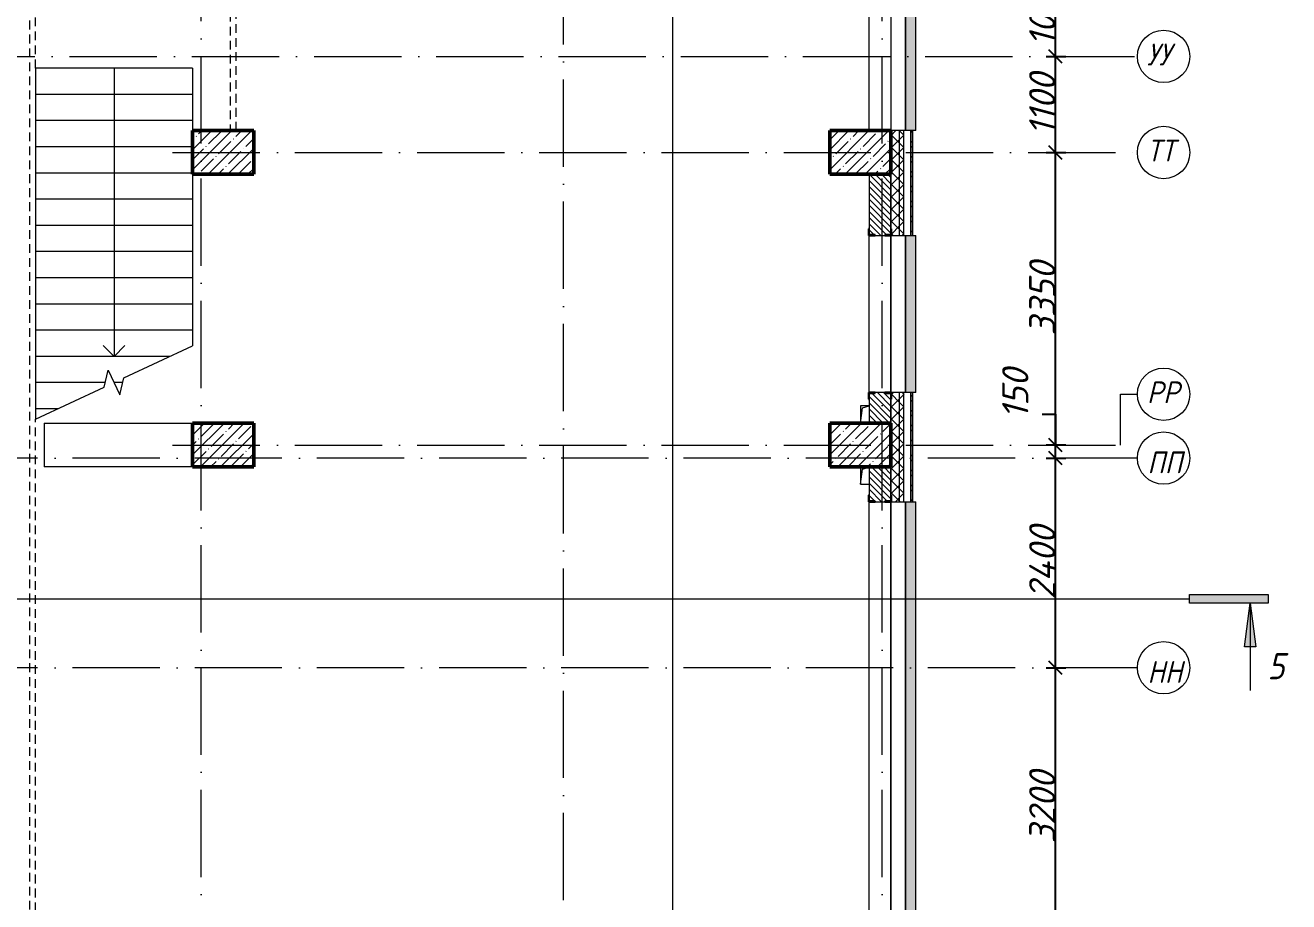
# Model space of a CAD drawing. Header units: millimetres. Extents: x -537608 to 253996, y -217170 to 186033.
# Drawn here: x -58349 to -43874, y -131371 to -121334 of the extents above; entities that cross this region are included whole.
import ezdxf

# ---------------------------------------------------------------- set-up
doc = ezdxf.new("R2010")
doc.units = ezdxf.units.MM
doc.linetypes.add('200_ШТРИХ_ш1п0_6_', pattern=[160, 100, -60])
doc.linetypes.add('50_200_ШТРИХ_1Т_ш5_п1_п1_', pattern=[1400, 1000, -200, 0, -200])
for name, color, linetype, lineweight in [('A-____-____-DIMS', 7, 'Continuous', 9), ('A-DETL-____-OTLN-3', 7, '200_ШТРИХ_ш1п0_6_', 9), ('A-GENM-____-MCUT', 7, 'Continuous', 25), ('A-GENM-____-OTLN', 7, 'Continuous', 9), ('A-GENM-____-OTLN-1', 7, 'Continuous', 25), ('A-GLAZ-____-OTLN', 7, 'Continuous', 9), ('A-WALL-____-MCUT', 7, 'Continuous', 13), ('A-WALL-____-MCUT-1', 7, 'Continuous', 9), ('A-WALL-____-OTLN', 7, 'Continuous', 9), ('A-WALL-____-PATT-1', 7, 'Continuous', 9), ('A-WALL-FNSH-MCUT-1', 7, 'Continuous', 9), ('G-____-____-SYMB', 7, 'Continuous', 9), ('S-COLS-____-MCUT', 7, 'Continuous', 50), ('S-COLS-____-OTLN', 7, 'Continuous', 9), ('S-GRID-____-IDEN', 7, 'Continuous', 9), ('S-GRID-____-OTLN', 7, 'Continuous', 9), ('S-GRID-____-OTLN-1', 7, '50_200_ШТРИХ_1Т_ш5_п1_п1_', 9), ('S-STRS-____-MBND', 7, 'Continuous', 9), ('S-STRS-____-OTLN-1', 7, 'Continuous', 9)]:
    doc.layers.add(name, color=color, linetype=linetype, lineweight=lineweight)
doc.layers.add('A-GLAZ-____-OTLN-1', color=7, linetype='Continuous', lineweight=9, true_color=0xc0c0c0)
doc.layers.add('G-____-____-SYMB-1', color=9, linetype='Continuous', lineweight=9, true_color=0x808080)
doc.styles.add('ISOCPEUR_I', font='isocpeui.ttf', dxfattribs={"height": 300})
doc.styles.add('ISOCPEUR_I_10', font='isocpeui.ttf', dxfattribs={"width": 0.9, "height": 180})
doc.styles.add('ISOCPEUR_I_9', font='isocpeui.ttf', dxfattribs={"width": 0.9, "height": 250})
doc.dimstyles.new('ISO-2_5_0_9К_БОЛЬШОЙ_ОСИ', dxfattribs={"dimscale": 304.8, "dimtxt": 248.995294, "dimasz": 0.492126, "dimexe": 0.393701, "dimexo": 0, "dimgap": 0, "dimtad": 1, "dimdec": 0, "dimzin": 0, "dimdsep": 46, "dimtxsty": 'ISOCPEUR_I', "dimblk1": 'OBLIQUE', "dimblk2": 'OBLIQUE', "dimsah": 1, "dimcen": 0.09, "dimdle": 0.393701, "dimazin": 0, "dimtfac": 1, "dimtdec": 4, "dimtix": 1, "dimtmove": 0, "dimatfit": 3, "dimfxl": 1, "dimtvp": 1, "dimtolj": 1, "dimtzin": 0, "dimarcsym": 2})
doc.dimstyles.new('ISO-2_5_0_9К_БОЛЬШОЙ_ОСИ_1', dxfattribs={"dimscale": 304.8, "dimtxt": 248.995294, "dimasz": 0.492126, "dimexe": 0.393701, "dimexo": 0, "dimgap": 0, "dimtad": 1, "dimdec": 0, "dimzin": 0, "dimdsep": 46, "dimtxsty": 'ISOCPEUR_I', "dimblk1": 'OBLIQUE', "dimblk2": 'OBLIQUE', "dimsah": 1, "dimcen": 0.09, "dimdle": 0.393701, "dimazin": 0, "dimtfac": 1, "dimtdec": 4, "dimtix": 1, "dimtmove": 1, "dimatfit": 3, "dimfxl": 1, "dimtvp": 1, "dimtolj": 1, "dimtzin": 0, "dimarcsym": 2})
pattern_1 = [(45, (-149681.9, -196272.38), (-70.71068, 70.71068), []), (135, (-149681.9, -196272.38), (-70.71068, -70.71068), [])]
pattern_2 = [(135, (-149681.9, -196272.377), (-35.35534, -35.35534), [])]

# ---------------------------------------------------------------- blocks, each defined once
blk = doc.blocks.new('BSC_Колонна _Прямоугольная - 500х700-V97-АР1_План отверстий 2 этажа в осях 1-64_Ю-ЯЯ')
at = {"layer": 'S-COLS-____-OTLN'}
h = blk.add_hatch(dxfattribs=at)
h.set_pattern_fill('FP_110', color=256, style=0, pattern_type=2)
h.set_pattern_definition([(315, (-70131.04, 93600), (114.04925, 114.04925), []), (315, (-70131.04, 93485.95), (114.04925, 114.04925), [201.613, -40.323, 3.353, -36.97])])
h.paths.add_polyline_path([(-250, -350), (250, -350), (250, 350), (-250, 350)], flags=0)
at = {"layer": 'S-COLS-____-MCUT'}
for p, q in [((250, 350), (-250, 350)), ((-250, 350), (-250, -350)), ((250, -350), (250, 350)), ((-250, -350), (250, -350))]:
    blk.add_line(p, q, dxfattribs=at)
blk = doc.blocks.new('BSC_Колонна _Прямоугольная - 500х700-V98-АР1_План отверстий 2 этажа в осях 1-64_Ю-ЯЯ')
at = {"layer": 'S-COLS-____-OTLN'}
h = blk.add_hatch(dxfattribs=at)
h.set_pattern_fill('FP_111', color=256, style=0, pattern_type=2)
h.set_pattern_definition([(315, (-73481.04, 93600), (114.04925, 114.04925), []), (315, (-73481.04, 93485.95), (114.04925, 114.04925), [201.613, -40.323, 3.353, -36.97])])
h.paths.add_polyline_path([(-250, -350), (250, -350), (250, 350), (-250, 350)], flags=0)
at = {"layer": 'S-COLS-____-MCUT'}
for p, q in [((250, 350), (-250, 350)), ((-250, 350), (-250, -350)), ((250, -350), (250, 350)), ((-250, -350), (250, -350))]:
    blk.add_line(p, q, dxfattribs=at)
blk = doc.blocks.new('BSC_Колонна _Прямоугольная - 500х700-V99-АР1_План отверстий 2 этажа в осях 1-64_Ю-ЯЯ')
at = {"layer": 'S-COLS-____-OTLN'}
h = blk.add_hatch(dxfattribs=at)
h.set_pattern_fill('FP_112', color=256, style=0, pattern_type=2)
h.set_pattern_definition([(315, (-70131.04, 100900), (114.04925, 114.04925), []), (315, (-70131.04, 100785.95), (114.04925, 114.04925), [201.613, -40.323, 3.353, -36.97])])
h.paths.add_polyline_path([(-250, 350), (-250, -350), (250, -350), (250, 350), (9, 350)], flags=0)
at = {"layer": 'S-COLS-____-MCUT'}
for p, q in [((250, 350), (-250, 350)), ((-250, 350), (-250, -350)), ((250, -350), (250, 350)), ((-250, -350), (250, -350))]:
    blk.add_line(p, q, dxfattribs=at)
blk = doc.blocks.new('BSC_Колонна _Прямоугольная - 500х700-V100-АР1_План отверстий 2 этажа в осях 1-64_Ю-ЯЯ')
at = {"layer": 'S-COLS-____-OTLN'}
h = blk.add_hatch(dxfattribs=at)
h.set_pattern_fill('FP_113', color=256, style=0, pattern_type=2)
h.set_pattern_definition([(315, (-73481.04, 100900), (114.04925, 114.04925), []), (315, (-73481.04, 100785.95), (114.04925, 114.04925), [201.613, -40.323, 3.353, -36.97])])
h.paths.add_polyline_path([(-250, 168), (-250, -350), (250, -350), (250, 350), (-250, 350)], flags=0)
at = {"layer": 'S-COLS-____-MCUT'}
for p, q in [((250, 350), (-250, 350)), ((-250, 350), (-250, -350)), ((250, -350), (250, 350)), ((-250, -350), (250, -350))]:
    blk.add_line(p, q, dxfattribs=at)
blk = doc.blocks.new('Отлив_СКБ - Отлив витража_120_НВФ-31885687-АР1_План отверстий 2 этажа в осях 1-64_Ю-ЯЯ')
at = {"layer": 'A-GLAZ-____-OTLN-1'}
for points in [[(0, 0), (0, -2), (1800, -2), (1800, 0), (1023, 0)], [(0, -83), (0, -120), (1800, -120), (1800, -2), (0, -2), (0, -63)]]:
    blk.add_hatch(color=256, dxfattribs=at).paths.add_polyline_path(points, flags=0)
at = {"layer": 'A-GLAZ-____-OTLN'}
for p, q in [((0, 0), (1800, 0)), ((1800, -2), (0, -2)), ((0, -120), (0, -83)), ((0, -120), (1800, -120)), ((1800, -83), (1800, -120))]:
    blk.add_line(p, q, dxfattribs=at)
blk = doc.blocks.new('Фахверк_СКБ_Уголок - 250_2700-27497298-АР1_План отверстий 2 этажа в осях 1-64_Ю-ЯЯ')
at = {"layer": 'A-GENM-____-MCUT'}
for p, q in [((200, 181), (125, 181)), ((125, 181), (125, 106)), ((131, 106), (131, 175)), ((131, 175), (200, 175)), ((200, 175), (200, 181)), ((125, 106), (131, 106)), ((131, -6), (125, -6)), ((125, -6), (125, -81)), ((125, -81), (200, -81)), ((131, -75), (131, -6)), ((200, -75), (131, -75)), ((200, -81), (200, -75))]:
    blk.add_line(p, q, dxfattribs=at)
blk = doc.blocks.new('AR_Отверстие прямоугольное _в плите_ - AR_Отверстие прямоугольное _в плите_-V169-АР1_План отверстий 2 этажа в осях 1-64_Ю-ЯЯ')
at = {"layer": 'A-GENM-____-OTLN'}
for p, q in [((50, 100), (-50, 100)), ((-50, 100), (-50, -100)), ((-50, -100), (-25, 75)), ((-25, 75), (50, 100))]:
    blk.add_line(p, q, dxfattribs=at)
blk = doc.blocks.new('AR_Отверстие прямоугольное _в плите_ - AR_Отверстие прямоугольное _в плите_-V168-АР1_План отверстий 2 этажа в осях 1-64_Ю-ЯЯ')
at = {"layer": 'A-GENM-____-OTLN'}
for p, q in [((-50, 100), (-50, -100)), ((-50, -100), (-25, 75)), ((-25, 75), (50, 100)), ((-50, -100), (50, -100))]:
    blk.add_line(p, q, dxfattribs=at)
blk = doc.blocks.new('Отлив_СКБ - Отлив витража_120_НВФ-31884153-АР1_План отверстий 2 этажа в осях 1-64_Ю-ЯЯ')
at = {"layer": 'A-GLAZ-____-OTLN-1'}
for points in [[(0, 0), (0, -2), (13700, -2), (13700, 0), (4672, 0)], [(0, -83), (0, -120), (13700, -120), (13700, -2), (0, -2), (0, -63)]]:
    blk.add_hatch(color=256, dxfattribs=at).paths.add_polyline_path(points, flags=0)
at = {"layer": 'A-GLAZ-____-OTLN'}
for p, q in [((0, 0), (13700, 0)), ((13700, -2), (0, -2)), ((0, -120), (0, -83)), ((0, -120), (13700, -120)), ((13700, -83), (13700, -120))]:
    blk.add_line(p, q, dxfattribs=at)
blk = doc.blocks.new('Ось сетки - Круг_Ø6_00__ISO-2_5_0_9K_-25732049-АР1_План отверстий 2 этажа в осях 1-64_Ю-ЯЯ')
at = {"layer": 'S-GRID-____-IDEN'}
blk.add_circle((0, 0), 3, dxfattribs=at)
blk = doc.blocks.new('Разрез - Концевая часть разреза-18266132-АР1_План отверстий 2 этажа в осях 1-64_Ю-ЯЯ')
at = {"layer": 'G-____-____-SYMB'}
for points in [[(0, 0.5), (0, -0.5), (-9, -0.5), (-9, 0.5)], [(-6.29, -5.5), (-7.61, -5.5), (-6.95, -0.5)]]:
    blk.add_hatch(color=256, dxfattribs=at).paths.add_polyline_path(points, flags=0)
for p, q in [((0, 0.5), (-9, 0.5)), ((-9, 0.5), (-9, -0.5)), ((0, -0.5), (0, 0.5)), ((-9, -0.5), (0, -0.5)), ((-6.95, -0.5), (-7.61, -5.5)), ((-6.95, -0.5), (-6.95, -10.5)), ((-6.29, -5.5), (-6.95, -0.5)), ((-7.61, -5.5), (-6.29, -5.5))]:
    blk.add_line(p, q, dxfattribs=at)
blk = doc.blocks.new('_Oblique')
at = {"color": 0, "linetype": 'ByBlock', "lineweight": -2}
blk.add_line((-0.5, -0.5), (0.5, 0.5), dxfattribs=at)
blk = doc.blocks.new('*D2577')
at = {"layer": 'A-____-____-DIMS', "color": 0, "lineweight": -2, "transparency": 16777216}
for p, q in [((-46548, -132011), (-46548, -128571)), ((-46654, -128691), (-46428, -128691)), ((-46654, -131891), (-46428, -131891))]:
    blk.add_line(p, q, dxfattribs=at)
at = {"layer": 'Defpoints', "color": 0, "transparency": 16777216}
for p in [(-46654, -128691), (-46548, -128691), (-46654, -131891)]:
    blk.add_point(p, dxfattribs=at)
at = {"layer": 'A-____-____-DIMS', "color": 0, "lineweight": -2, "transparency": 16777216, "xscale": 150, "yscale": 150, "zscale": 150}
for p, rotation in [((-46548, -128691), 90), ((-46548, -131891), 270)]:
    blk.add_blockref('_Oblique', p, dxfattribs=dict(at, rotation=rotation))
at = {"layer": 'A-____-____-DIMS', "color": 0, "transparency": 16777216, "insert": (-46698, -130291), "char_height": 300, "width": 758.48, "attachment_point": 5, "rotation": 90, "style": 'ISOCPEUR_I'}
blk.add_mtext('\\A1;3200', dxfattribs=at)
blk = doc.blocks.new('*D2578')
at = {"layer": 'A-____-____-DIMS', "color": 0, "lineweight": -2, "transparency": 16777216}
for p, q in [((-46548, -128811), (-46548, -126171)), ((-46654, -126291), (-46428, -126291)), ((-46654, -128691), (-46428, -128691))]:
    blk.add_line(p, q, dxfattribs=at)
at = {"layer": 'Defpoints', "color": 0, "transparency": 16777216}
for p in [(-46654, -126291), (-46548, -126291), (-46654, -128691)]:
    blk.add_point(p, dxfattribs=at)
at = {"layer": 'A-____-____-DIMS', "color": 0, "lineweight": -2, "transparency": 16777216, "xscale": 150, "yscale": 150, "zscale": 150}
for p, rotation in [((-46548, -126291), 90), ((-46548, -128691), 270)]:
    blk.add_blockref('_Oblique', p, dxfattribs=dict(at, rotation=rotation))
at = {"layer": 'A-____-____-DIMS', "color": 0, "transparency": 16777216, "insert": (-46698, -127491), "char_height": 300, "width": 781.46, "attachment_point": 5, "rotation": 90, "style": 'ISOCPEUR_I'}
blk.add_mtext('\\A1;2400', dxfattribs=at)
blk = doc.blocks.new('*D2579')
at = {"layer": 'A-____-____-DIMS', "color": 0, "lineweight": -2, "transparency": 16777216}
for p, q in [((-46698, -125788), (-46548, -125788)), ((-46548, -125788), (-46548, -126141)), ((-46548, -126411), (-46548, -126021)), ((-46654, -126141), (-46428, -126141)), ((-46654, -126291), (-46428, -126291))]:
    blk.add_line(p, q, dxfattribs=at)
at = {"layer": 'Defpoints', "color": 0, "transparency": 16777216}
for p in [(-46654, -126141), (-46548, -126141), (-46654, -126291)]:
    blk.add_point(p, dxfattribs=at)
at = {"layer": 'A-____-____-DIMS', "color": 0, "lineweight": -2, "transparency": 16777216, "xscale": 150, "yscale": 150, "zscale": 150}
for p, rotation in [((-46548, -126141), 90), ((-46548, -126291), 270)]:
    blk.add_blockref('_Oblique', p, dxfattribs=dict(at, rotation=rotation))
at = {"layer": 'A-____-____-DIMS', "color": 0, "transparency": 16777216, "insert": (-47157, -125843), "char_height": 300, "width": 511.4, "attachment_point": 1, "rotation": 90, "line_spacing_factor": 1.149209, "style": 'ISOCPEUR_I'}
blk.add_mtext('\\A1;150', dxfattribs=at)
blk = doc.blocks.new('*D2580')
at = {"layer": 'A-____-____-DIMS', "color": 0, "lineweight": -2, "transparency": 16777216}
for p, q in [((-46548, -126261), (-46548, -122671)), ((-46654, -122791), (-46428, -122791)), ((-46654, -126141), (-46428, -126141))]:
    blk.add_line(p, q, dxfattribs=at)
at = {"layer": 'Defpoints', "color": 0, "transparency": 16777216}
for p in [(-46654, -122791), (-46548, -122791), (-46654, -126141)]:
    blk.add_point(p, dxfattribs=at)
at = {"layer": 'A-____-____-DIMS', "color": 0, "lineweight": -2, "transparency": 16777216, "xscale": 150, "yscale": 150, "zscale": 150}
for p, rotation in [((-46548, -122791), 90), ((-46548, -126141), 270)]:
    blk.add_blockref('_Oblique', p, dxfattribs=dict(at, rotation=rotation))
at = {"layer": 'A-____-____-DIMS', "color": 0, "transparency": 16777216, "insert": (-46698, -124466), "char_height": 300, "width": 758.48, "attachment_point": 5, "rotation": 90, "style": 'ISOCPEUR_I'}
blk.add_mtext('\\A1;3350', dxfattribs=at)
blk = doc.blocks.new('*D2581')
at = {"layer": 'A-____-____-DIMS', "color": 0, "lineweight": -2, "transparency": 16777216}
for p, q in [((-46548, -122911), (-46548, -121571)), ((-46654, -121691), (-46428, -121691)), ((-46654, -122791), (-46428, -122791))]:
    blk.add_line(p, q, dxfattribs=at)
at = {"layer": 'Defpoints', "color": 0, "transparency": 16777216}
for p in [(-46654, -121691), (-46548, -121691), (-46654, -122791)]:
    blk.add_point(p, dxfattribs=at)
at = {"layer": 'A-____-____-DIMS', "color": 0, "lineweight": -2, "transparency": 16777216, "xscale": 150, "yscale": 150, "zscale": 150}
for p, rotation in [((-46548, -121691), 90), ((-46548, -122791), 270)]:
    blk.add_blockref('_Oblique', p, dxfattribs=dict(at, rotation=rotation))
at = {"layer": 'A-____-____-DIMS', "color": 0, "transparency": 16777216, "insert": (-46698, -122241), "char_height": 300, "width": 643.56, "attachment_point": 5, "rotation": 90, "style": 'ISOCPEUR_I'}
blk.add_mtext('\\A1;1100', dxfattribs=at)
blk = doc.blocks.new('*D2582')
at = {"layer": 'A-____-____-DIMS', "color": 0, "lineweight": -2, "transparency": 16777216}
for p, q in [((-46548, -121811), (-46548, -120571)), ((-46654, -120691), (-46428, -120691)), ((-46654, -121691), (-46428, -121691))]:
    blk.add_line(p, q, dxfattribs=at)
at = {"layer": 'Defpoints', "color": 0, "transparency": 16777216}
for p in [(-46654, -120691), (-46548, -120691), (-46654, -121691)]:
    blk.add_point(p, dxfattribs=at)
at = {"layer": 'A-____-____-DIMS', "color": 0, "lineweight": -2, "transparency": 16777216, "xscale": 150, "yscale": 150, "zscale": 150}
for p, rotation in [((-46548, -120691), 90), ((-46548, -121691), 270)]:
    blk.add_blockref('_Oblique', p, dxfattribs=dict(at, rotation=rotation))
at = {"layer": 'A-____-____-DIMS', "color": 0, "transparency": 16777216, "insert": (-46698, -121191), "char_height": 300, "width": 701.02, "attachment_point": 5, "rotation": 90, "style": 'ISOCPEUR_I'}
blk.add_mtext('\\A1;1000', dxfattribs=at)

msp = doc.modelspace()

# ---------------------------------------------------------------- hatches: boundary and pattern name
at = {"layer": 'A-WALL-____-PATT-1'}
h = msp.add_hatch(dxfattribs=at)
h.set_pattern_fill('FP_3', color=256, style=0, pattern_type=2)
h.set_pattern_definition([(45, (-149681.9, -196272.38), (-85.53659, 85.53659), []), (45, (-149624.87, -196272.38), (-85.53659, 85.53659), [])])
h.paths.add_polyline_path([(-48181.9, -126791.3351), (-48181.9, -125541.3351), (-48201.9, -125541.3351), (-48201.9, -126791.3351)], flags=0)
h.paths.add_polyline_path([(-48201.9, -123741.3351), (-48181.9, -123741.3351), (-48181.9, -122541.3351), (-48201.9, -122541.3351), (-48201.9, -122903.6618)], flags=0)
h.paths.add_polyline_path([(-48181.9, -120741.3351), (-48181.9, -119541.3351), (-48201.9, -119541.3351), (-48201.9, -120741.3351)], flags=0)
h.paths.add_polyline_path([(-48181.9, -117741.3351), (-48181.9, -116541.3351), (-48201.9, -116541.3351), (-48201.9, -117741.3351)], flags=0)
h.paths.add_polyline_path([(-48181.9, -114741.3351), (-48181.9, -110361.3351), (-48201.9, -110361.3351), (-48201.9, -114741.3351)], flags=0)
h = msp.add_hatch(dxfattribs=at)
h.set_pattern_fill('FP_1', color=256, style=0, pattern_type=2)
h.set_pattern_definition(pattern_1)
h.paths.add_polyline_path([(-48281.9, -149456.3351), (-48281.9, -149191.3351), (-48331.9, -149191.3351), (-48331.9, -149456.3351)], flags=0)
h.paths.add_polyline_path([(-48331.9, -148191.3351), (-48281.9, -148191.3351), (-48281.9, -140491.3351), (-48331.9, -140491.3351), (-48331.9, -145505.4347)], flags=0)
h.paths.add_polyline_path([(-48331.9, -126791.3351), (-48281.9, -126791.3351), (-48281.9, -125541.3351), (-48331.9, -125541.3351), (-48331.9, -126132.4865)], flags=0)
h.paths.add_polyline_path([(-48331.9, -123741.3351), (-48281.9, -123741.3351), (-48281.9, -122541.3351), (-48331.9, -122541.3351), (-48331.9, -122903.6618)], flags=0)
h.paths.add_polyline_path([(-48281.9, -120741.3351), (-48281.9, -119541.3351), (-48331.9, -119541.3351), (-48331.9, -120741.3351)], flags=0)
h.paths.add_polyline_path([(-48281.9, -117741.3351), (-48281.9, -116541.3351), (-48331.9, -116541.3351), (-48331.9, -117741.3351)], flags=0)
h.paths.add_polyline_path([(-48281.9, -114741.3351), (-48281.9, -110491.3351), (-48331.9, -110491.3351), (-48331.9, -114741.3351)], flags=0)
h = msp.add_hatch(dxfattribs=at)
h.set_pattern_fill('FP_1', color=256, style=0, pattern_type=2)
h.set_pattern_definition(pattern_1)
h.paths.add_polyline_path([(-48431.9, -149456.3351), (-48331.9, -149456.3351), (-48331.9, -149191.3351), (-48431.9, -149191.3351)], flags=0)
h.paths.add_polyline_path([(-48331.9, -148191.3351), (-48331.9, -140491.3351), (-48425.9, -140491.3351), (-48425.9, -140566.3351), (-48431.9, -140566.3351), (-48431.9, -148191.3351)], flags=0)
h.paths.add_polyline_path([(-48331.9, -126791.3351), (-48331.9, -125541.3351), (-48425.9, -125541.3351), (-48425.9, -125616.3351), (-48431.9, -125616.3351), (-48431.9, -126716.3351), (-48425.9, -126716.3351), (-48425.9, -126791.3351)], flags=0)
h.paths.add_polyline_path([(-48425.9, -123741.3351), (-48331.9, -123741.3351), (-48331.9, -122541.3351), (-48431.9, -122541.3351), (-48431.9, -123666.3351), (-48425.9, -123666.3351), (-48425.9, -123735.3351)], flags=0)
h.paths.add_polyline_path([(-48425.9, -120741.3351), (-48331.9, -120741.3351), (-48331.9, -119541.3351), (-48425.9, -119541.3351), (-48425.9, -119616.3351), (-48431.9, -119616.3351), (-48431.9, -120666.3351), (-48425.9, -120666.3351), (-48425.9, -120735.3351)], flags=0)
h.paths.add_polyline_path([(-48425.9, -117741.3351), (-48331.9, -117741.3351), (-48331.9, -116541.3351), (-48425.9, -116541.3351), (-48425.9, -116616.3351), (-48431.9, -116616.3351), (-48431.9, -117666.3351), (-48425.9, -117666.3351), (-48425.9, -117735.3351)], flags=0)
h.paths.add_polyline_path([(-48331.9, -114741.3351), (-48331.9, -110591.3351), (-48431.9, -110591.3351), (-48431.9, -114741.3351)], flags=0)
h = msp.add_hatch(dxfattribs=at)
h.set_pattern_fill('FP_6', color=256, style=0, pattern_type=2)
h.set_pattern_definition(pattern_2)
h.paths.add_polyline_path([(-48681.9, -125891.3351), (-48431.9, -125891.3351), (-48431.9, -125547.3351), (-48500.9, -125547.3351), (-48500.9, -125541.3351), (-48612.9, -125541.3351), (-48612.9, -125547.3351), (-48681.9, -125547.3351), (-48681.9, -125616.3351)], flags=0)
h.paths.add_polyline_path([(-48500.9, -123741.3351), (-48500.9, -123735.3351), (-48431.9, -123735.3351), (-48431.9, -123041.3351), (-48681.9, -123041.3351), (-48681.9, -123735.3351), (-48612.9, -123735.3351), (-48612.9, -123741.3351)], flags=0)
h = msp.add_hatch(dxfattribs=at)
h.set_pattern_fill('FP_6', color=256, style=0, pattern_type=2)
h.set_pattern_definition(pattern_2)
h.paths.add_polyline_path([(-48500.9, -126791.3351), (-48500.9, -126785.3351), (-48431.9, -126785.3351), (-48431.9, -126391.3351), (-48681.9, -126391.3351), (-48681.9, -126785.3351), (-48612.9, -126785.3351), (-48612.9, -126791.3351)], flags=0)

# ---------------------------------------------------------------- linework, layer by layer
at = {"layer": 'A-DETL-____-OTLN-3'}
for p, q in [((-55931.9, -122541.3351), (-55931.9, -117191.3351)), ((-58301.9, -121121.3351), (-58301.9, -131711.3351)), ((-58231.9, -121826.3351), (-58231.9, -121191.3351)), ((-56001.9, -121191.3351), (-56001.9, -122541.3351)), ((-58231.9, -131641.3351), (-58231.9, -125846.012))]:
    msp.add_line(p, q, dxfattribs=at)
at = {"layer": 'A-WALL-____-MCUT'}
for p, q in [((-48201.9, -122541.3351), (-48431.9, -122541.3351)), ((-48201.9, -123741.3351), (-48201.9, -122541.3351)), ((-48681.9, -123041.3351), (-48681.9, -123666.3351)), ((-48612.9, -123741.3351), (-48500.9, -123741.3351)), ((-48425.9, -123741.3351), (-48201.9, -123741.3351)), ((-48681.9, -125616.3351), (-48681.9, -125891.3351)), ((-48500.9, -125541.3351), (-48612.9, -125541.3351)), ((-48201.9, -125541.3351), (-48425.9, -125541.3351)), ((-48201.9, -126791.3351), (-48201.9, -125541.3351)), ((-48681.9, -126391.3351), (-48681.9, -126716.3351)), ((-48612.9, -126791.3351), (-48500.9, -126791.3351)), ((-48425.9, -126791.3351), (-48201.9, -126791.3351))]:
    msp.add_line(p, q, dxfattribs=at)
at = {"layer": 'A-WALL-____-MCUT-1'}
for p, q in [((-48331.9, -123741.3351), (-48331.9, -122541.3351)), ((-48281.9, -123741.3351), (-48281.9, -122541.3351)), ((-48431.9, -123041.3351), (-48431.9, -123666.3351)), ((-48431.9, -123666.3351), (-48431.9, -123041.3351)), ((-48431.9, -125616.3351), (-48431.9, -125891.3351)), ((-48431.9, -125891.3351), (-48431.9, -125616.3351)), ((-48331.9, -126791.3351), (-48331.9, -125541.3351)), ((-48281.9, -126791.3351), (-48281.9, -125541.3351)), ((-48431.9, -126391.3351), (-48431.9, -126716.3351)), ((-48431.9, -126716.3351), (-48431.9, -126391.3351))]:
    msp.add_line(p, q, dxfattribs=at)
at = {"layer": 'A-WALL-____-OTLN'}
for p, q in [((-48681.9, -122541.3351), (-48681.9, -120741.3351)), ((-48431.9, -120741.3351), (-48431.9, -122541.3351)), ((-48431.9, -122541.3351), (-48431.9, -122541.3351)), ((-48681.9, -125541.3351), (-48681.9, -123741.3351)), ((-48431.9, -125541.3351), (-48431.9, -123741.3351)), ((-48431.9, -123741.3351), (-48431.9, -125541.3351)), ((-58131.9, -125891.3351), (-56431.9, -125891.3351)), ((-58131.9, -125891.3351), (-58131.9, -126391.3351)), ((-56431.9, -126391.3351), (-58131.9, -126391.3351)), ((-48681.9, -131641.3351), (-48681.9, -126791.3351)), ((-48431.9, -131641.3351), (-48431.9, -126791.3351)), ((-48431.9, -126791.3351), (-48431.9, -131641.3351))]:
    msp.add_line(p, q, dxfattribs=at)
at = {"layer": 'A-WALL-FNSH-MCUT-1'}
for p, q in [((-48181.9, -122541.3351), (-48201.9, -122541.3351)), ((-48201.9, -122541.3351), (-48201.9, -123741.3351)), ((-48181.9, -123741.3351), (-48181.9, -122541.3351)), ((-48201.9, -123741.3351), (-48181.9, -123741.3351)), ((-48181.9, -125541.3351), (-48201.9, -125541.3351)), ((-48201.9, -125541.3351), (-48201.9, -126791.3351)), ((-48181.9, -126791.3351), (-48181.9, -125541.3351)), ((-48201.9, -126791.3351), (-48181.9, -126791.3351))]:
    msp.add_line(p, q, dxfattribs=at)
at = {"layer": 'G-____-____-SYMB-1'}
for p, q in [((-50933.7, -109583.8257), (-50933.7, -150866.0509)), ((-154492.4364, -127901.3351), (-45011.709, -127901.3351))]:
    msp.add_line(p, q, dxfattribs=at)
at = {"layer": 'S-GRID-____-OTLN'}
for p, q in [((-45801.7297, -125559.5261), (-45607.4934, -125559.5261)), ((-45801.7297, -126141.3351), (-45801.7297, -125559.5261))]:
    msp.add_line(p, q, dxfattribs=at)
at = {"layer": 'S-GRID-____-OTLN-1'}
for p, q in [((-56331.9, -156291.3351), (-56331.9, -105379.5257)), ((-52181.9, -146755.6947), (-52181.9, -105379.5257)), ((-48531.9, -156291.3351), (-48531.9, -105379.5257)), ((-115244.454, -121691.3351), (-45607.4934, -121691.3351)), ((-56660.6356, -122791.3351), (-45607.4934, -122791.3351)), ((-56660.6356, -126141.3351), (-45801.7297, -126141.3351)), ((-45607.4934, -126291.3351), (-100439.8823, -126291.3351)), ((-45607.4934, -128691.3351), (-154350.6702, -128691.3351))]:
    msp.add_line(p, q, dxfattribs=at)
at = {"layer": 'S-STRS-____-MBND'}
for p, q in [((-57218.6115, -125373.5078), (-56431.9, -125006.6582)), ((-57445.1885, -125479.1624), (-57397.9341, -125284.7245)), ((-57397.9341, -125284.7245), (-57265.8659, -125567.9457)), ((-58231.9, -125846.012), (-57445.1885, -125479.1624)), ((-57265.8659, -125567.9457), (-57218.6115, -125373.5078))]:
    msp.add_line(p, q, dxfattribs=at)
at = {"layer": 'S-STRS-____-OTLN-1'}
for p, q in [((-56431.9, -121826.3351), (-58231.9, -121826.3351)), ((-58231.9, -121826.3351), (-58231.9, -122126.3351)), ((-56431.9, -121826.3351), (-58231.9, -121826.3351)), ((-57331.9, -121826.3351), (-57331.9, -122126.3351)), ((-56431.9, -121826.3351), (-56431.9, -122126.3351)), ((-58231.9, -122126.3351), (-58231.9, -122426.3351)), ((-56431.9, -122126.3351), (-58231.9, -122126.3351)), ((-56431.9, -122126.3351), (-58231.9, -122126.3351)), ((-57331.9, -122126.3351), (-57331.9, -122426.3351)), ((-56431.9, -122126.3351), (-56431.9, -122426.3351)), ((-58231.9, -122426.3351), (-58231.9, -122726.3351)), ((-56431.9, -122426.3351), (-58231.9, -122426.3351)), ((-56431.9, -122426.3351), (-58231.9, -122426.3351)), ((-57331.9, -122426.3351), (-57331.9, -122726.3351)), ((-56431.9, -122426.3351), (-56431.9, -122541.3351)), ((-58231.9, -122726.3351), (-58231.9, -123026.3351)), ((-56431.9, -122726.3351), (-58231.9, -122726.3351)), ((-56431.9, -122726.3351), (-58231.9, -122726.3351)), ((-57331.9, -122726.3351), (-57331.9, -123026.3351)), ((-58231.9, -123026.3351), (-58231.9, -123326.3351)), ((-56431.9, -123026.3351), (-58231.9, -123026.3351)), ((-56431.9, -123026.3351), (-58231.9, -123026.3351)), ((-57331.9, -123026.3351), (-57331.9, -123326.3351)), ((-56431.9, -123041.3351), (-56431.9, -123326.3351)), ((-58231.9, -123326.3351), (-58231.9, -123626.3351)), ((-56431.9, -123326.3351), (-58231.9, -123326.3351)), ((-56431.9, -123326.3351), (-58231.9, -123326.3351)), ((-57331.9, -123326.3351), (-57331.9, -123626.3351)), ((-56431.9, -123326.3351), (-56431.9, -123626.3351)), ((-58231.9, -123626.3351), (-58231.9, -123926.3351)), ((-56431.9, -123626.3351), (-58231.9, -123626.3351)), ((-56431.9, -123626.3351), (-58231.9, -123626.3351)), ((-57331.9, -123626.3351), (-57331.9, -123926.3351)), ((-56431.9, -123626.3351), (-56431.9, -123926.3351)), ((-58231.9, -123926.3351), (-58231.9, -124226.3351)), ((-56431.9, -123926.3351), (-58231.9, -123926.3351)), ((-56431.9, -123926.3351), (-58231.9, -123926.3351)), ((-57331.9, -123926.3351), (-57331.9, -124226.3351)), ((-56431.9, -123926.3351), (-56431.9, -124226.3351)), ((-58231.9, -124226.3351), (-58231.9, -124526.3351)), ((-56431.9, -124226.3351), (-58231.9, -124226.3351)), ((-56431.9, -124226.3351), (-58231.9, -124226.3351)), ((-57331.9, -124226.3351), (-57331.9, -124526.3351)), ((-56431.9, -124226.3351), (-56431.9, -124526.3351)), ((-58231.9, -124526.3351), (-58231.9, -124826.3351)), ((-56431.9, -124526.3351), (-58231.9, -124526.3351)), ((-56431.9, -124526.3351), (-58231.9, -124526.3351)), ((-57331.9, -124526.3351), (-57331.9, -124826.3351)), ((-56431.9, -124526.3351), (-56431.9, -124826.3351)), ((-58231.9, -124826.3351), (-58231.9, -125126.3351)), ((-56431.9, -124826.3351), (-58231.9, -124826.3351)), ((-56431.9, -124826.3351), (-58231.9, -124826.3351)), ((-57331.9, -124826.3351), (-57331.9, -125126.3351)), ((-56431.9, -124826.3351), (-56431.9, -125006.6582)), ((-57331.9, -125126.3351), (-57456.9, -125001.3351)), ((-57331.9, -125126.3351), (-57206.9, -125001.3351)), ((-58231.9, -125126.3351), (-58231.9, -125426.3351)), ((-56688.5479, -125126.3351), (-58231.9, -125126.3351)), ((-56688.5479, -125126.3351), (-58231.9, -125126.3351)), ((-58231.9, -125426.3351), (-58231.9, -125726.3351)), ((-57432.3498, -125426.3351), (-58231.9, -125426.3351)), ((-57432.3498, -125426.3351), (-58231.9, -125426.3351)), ((-57231.4502, -125426.3351), (-57331.9, -125426.3351)), ((-57231.4502, -125426.3351), (-57331.9, -125426.3351)), ((-58231.9, -125726.3351), (-58231.9, -125846.012)), ((-57975.2521, -125726.3351), (-58231.9, -125726.3351)), ((-57975.2521, -125726.3351), (-58231.9, -125726.3351))]:
    msp.add_line(p, q, dxfattribs=at)

# ---------------------------------------------------------------- block references
at = {"layer": 'A-GENM-____-OTLN'}
for name, p in [('AR_Отверстие прямоугольное _в плите_ - AR_Отверстие прямоугольное _в плите_-V169-АР1_План отверстий 2 этажа в осях 1-64_Ю-ЯЯ', (-48731.9, -125791.3351)), ('AR_Отверстие прямоугольное _в плите_ - AR_Отверстие прямоугольное _в плите_-V168-АР1_План отверстий 2 этажа в осях 1-64_Ю-ЯЯ', (-48731.9, -126491.3351))]:
    msp.add_blockref(name, p, dxfattribs=at)
at = {"layer": 'A-GENM-____-OTLN-1'}
for p, rotation in [((-48506.9, -123866.3351), 89.99999999999994), ((-48606.9, -125416.3351), 269.9999999999999), ((-48506.9, -126916.3351), 89.99999999999993)]:
    msp.add_blockref('Фахверк_СКБ_Уголок - 250_2700-27497298-АР1_План отверстий 2 этажа в осях 1-64_Ю-ЯЯ', p, dxfattribs=dict(at, rotation=rotation))
at = {"layer": 'A-GLAZ-____-OTLN', "rotation": 90}
for name, p in [('Отлив_СКБ - Отлив витража_120_НВФ-31885687-АР1_План отверстий 2 этажа в осях 1-64_Ю-ЯЯ', (-48264.9, -122541.3351)), ('Отлив_СКБ - Отлив витража_120_НВФ-31885687-АР1_План отверстий 2 этажа в осях 1-64_Ю-ЯЯ', (-48264.9, -125541.3351)), ('Отлив_СКБ - Отлив витража_120_НВФ-31884153-АР1_План отверстий 2 этажа в осях 1-64_Ю-ЯЯ', (-48264.9, -140491.3351))]:
    msp.add_blockref(name, p, dxfattribs=at)
at = {"layer": 'G-____-____-SYMB', "extrusion": (0, 0, -1), "xscale": 99.99999999999993, "yscale": 99.99999999999993, "zscale": 99.99999999999993}
msp.add_blockref('Разрез - Концевая часть разреза-18266132-АР1_План отверстий 2 этажа в осях 1-64_Ю-ЯЯ', (45011.709, -127901.3351), dxfattribs=at)
at = {"layer": 'S-COLS-____-OTLN', "rotation": 89.9999999999999}
for name, p in [('BSC_Колонна _Прямоугольная - 500х700-V98-АР1_План отверстий 2 этажа в осях 1-64_Ю-ЯЯ', (-56081.9, -122791.3351)), ('BSC_Колонна _Прямоугольная - 500х700-V100-АР1_План отверстий 2 этажа в осях 1-64_Ю-ЯЯ', (-48781.9, -122791.3351)), ('BSC_Колонна _Прямоугольная - 500х700-V97-АР1_План отверстий 2 этажа в осях 1-64_Ю-ЯЯ', (-56081.9, -126141.3351)), ('BSC_Колонна _Прямоугольная - 500х700-V99-АР1_План отверстий 2 этажа в осях 1-64_Ю-ЯЯ', (-48781.9, -126141.3351))]:
    msp.add_blockref(name, p, dxfattribs=at)
at = {"layer": 'S-GRID-____-IDEN', "xscale": 99.99999999999993, "yscale": 99.99999999999993, "zscale": 99.99999999999993}
for p, rotation in [((-45307.4934, -121691.3351), 269.9999999999995), ((-45307.4934, -122791.3351), 269.9999999999995), ((-45307.4934, -125559.5261), 269.9999999999995), ((-45307.4934, -126291.3351), 89.9999999999998), ((-45307.4934, -128691.3351), 89.9999999999998)]:
    msp.add_blockref('Ось сетки - Круг_Ø6_00__ISO-2_5_0_9K_-25732049-АР1_План отверстий 2 этажа в осях 1-64_Ю-ЯЯ', p, dxfattribs=dict(at, rotation=rotation))

# ---------------------------------------------------------------- texts
at = {"layer": 'G-____-____-SYMB', "insert": (-44118.0678, -128523.612), "char_height": 300, "width": 256.54, "attachment_point": 1, "style": 'ISOCPEUR_I_10'}
msp.add_mtext('\\fISOCPEUR|b0|i1|c204|p34|;5', dxfattribs=at)
at = {"layer": 'S-GRID-____-IDEN', "char_height": 250, "width": 447.341625, "attachment_point": 1, "style": 'ISOCPEUR_I_9'}
for s, insert in [('УУ', (-45497.7229, -121544.7026)), ('ТТ', (-45497.7229, -122644.7026)), ('РР', (-45497.7229, -125412.8936)), ('ПП', (-45492.5638, -126215.2593)), ('НН', (-45492.5638, -128615.2593))]:
    msp.add_mtext(s, dxfattribs=dict(at, insert=insert))

# ---------------------------------------------------------------- dimensions: what is measured, and where the dimension line sits
at = {"layer": 'A-____-____-DIMS'}
for base, p1, p2, override, picture, middle in [((-46547.6585, -120691.3351), (-46653.7245, -121691.3351), (-46653.7245, -120691.3351), {"dimpost": '<>', "dimfxl": 1000}, '*D2582', (-46697.6585, -121191.3351)), ((-46547.6585, -121691.3351), (-46653.7245, -122791.3351), (-46653.7245, -121691.3351), {"dimpost": '<>', "dimfxl": 1100}, '*D2581', (-46697.6585, -122241.3351)), ((-46547.6585, -122791.3351), (-46653.7245, -126141.3351), (-46653.7245, -122791.3351), {"dimpost": '<>', "dimfxl": 3350}, '*D2580', (-46697.6585, -124466.3351)), ((-46547.6585, -126291.3351), (-46653.7245, -128691.3351), (-46653.7245, -126291.3351), {"dimpost": '<>', "dimfxl": 2400}, '*D2578', (-46697.6585, -127491.3351)), ((-46547.6585, -128691.3351), (-46653.7245, -131891.3351), (-46653.7245, -128691.3351), {"dimpost": '<>', "dimfxl": 3200}, '*D2577', (-46697.6585, -130291.3351))]:
    dim = msp.add_linear_dim(base=base, p1=p1, p2=p2, angle=90, dimstyle='ISO-2_5_0_9К_БОЛЬШОЙ_ОСИ', override=override, dxfattribs=at)
    dim.commit()
    dim.dimension.update_dxf_attribs({"geometry": picture, "text_midpoint": middle})
dim = msp.add_linear_dim(base=(-46547.6585, -126141.3351), p1=(-46653.7245, -126291.3351), p2=(-46653.7245, -126141.3351), angle=90, dimstyle='ISO-2_5_0_9К_БОЛЬШОЙ_ОСИ_1', override={"dimpost": '<>', "dimfxl": 150}, dxfattribs=at)
dim.commit()
dim.dimension.update_dxf_attribs({"geometry": '*D2579', "text_midpoint": (-46707.6058, -125787.6044), "dimtype": 160, "text_rotation": 90})

doc.saveas('drawing.dxf')
